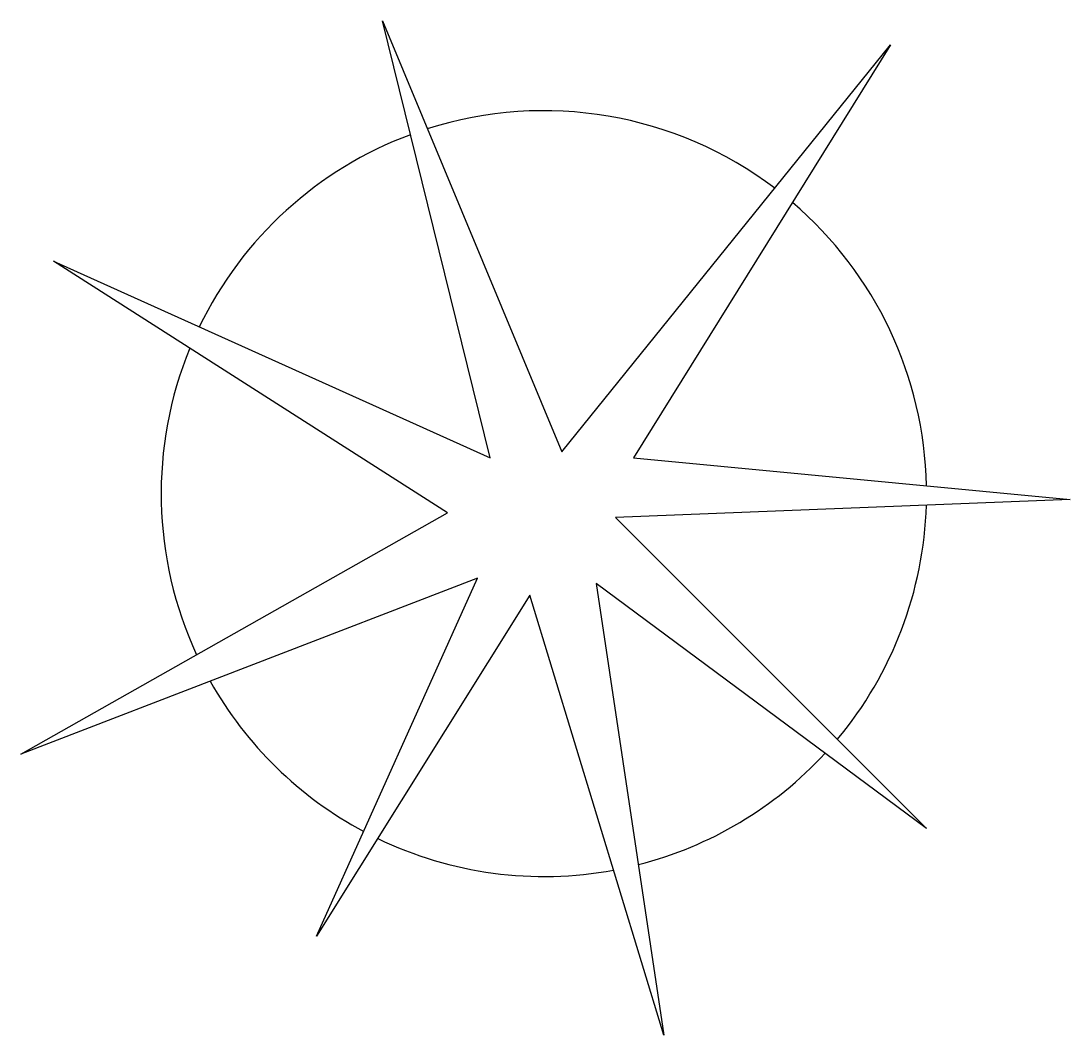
# Model space of a CAD drawing. Extents: x -0.163 to 0.203, y -0.186 to 0.167.
import ezdxf

# ---------------------------------------------------------------- set-up
doc = ezdxf.new("R2010")
doc.units = 0
doc.header["$LTSCALE"] = 1.25
doc.layers.get('0').update_dxf_attribs({"linetype": 'CONTINUOUS'})

msp = doc.modelspace()

# ---------------------------------------------------------------- linework, layer by layer
at = {"color": 0}
for p, q in [((-0.03688814969377319, 0.1673571023428622), (0.02561545137278642, 0.01734668369214631)), ((0.0006140109461583165, 0.01526320565533013), (-0.03688814969377319, 0.1673571023428622)), ((0.02561545137278642, 0.01734668369214631), (0.140205386661485, 0.1590231901955974)), ((0.140205386661485, 0.1590231901955974), (0.05061689179940743, 0.01526320565533013)), ((-0.1514684768237373, 0.08365512795371899), (0.0006140109461583165, 0.01526320565533013)), ((-0.01420637925373569, -0.003904431170212774), (-0.1514684768237373, 0.08365512795371899)), ((0.05061689179940743, 0.01526320565533013), (0.2027089877280446, 0.0006788593976239099)), ((0.2027089877280446, 0.0006788593976239099), (0.04436653169275218, -0.005571574712824656)), ((-0.1628143997818015, -0.08800071909345064), (-0.01420637925373569, -0.003904431170212774)), ((0.04436653169275218, -0.005571574712824656), (0.1527061068747955, -0.1139124326272238)), ((-0.00377651254949285, -0.02670246168963075), (-0.1628143997818015, -0.08800071909345064)), ((-0.05980613675151147, -0.151415037289901), (-0.00377651254949285, -0.02670246168963075)), ((0.03759792783272076, -0.02850857894895142), (0.06122594920597635, -0.1857885177840046)), ((0.1527061068747955, -0.1139124326272238), (0.03759792783272076, -0.02850857894895142)), ((0.01446925963247736, -0.03257299601140318), (-0.05980613675151147, -0.151415037289901)), ((0.06122594920597635, -0.1857885177840046), (0.01446925963247736, -0.03257299601140318))]:
    msp.add_line(p, q, dxfattribs=at)
for start, end in [(52.886550407253, 107.7245687214336), (110.4020431770233, 154.191929773446), (1.165829783425388, 49.48221012349502), (157.6927992302239, 204.8891258719068), (320.0702450478894, 358.2555566421417), (209.3438201666109, 241.9224388330285), (284.3042945351771, 317.2924506646517), (244.270191246271, 280.5135275018357)]:
    msp.add_arc((0.01936509126613117, 0.002762337434440099), 0.13335, start, end, dxfattribs=at)

doc.saveas('drawing.dxf')
